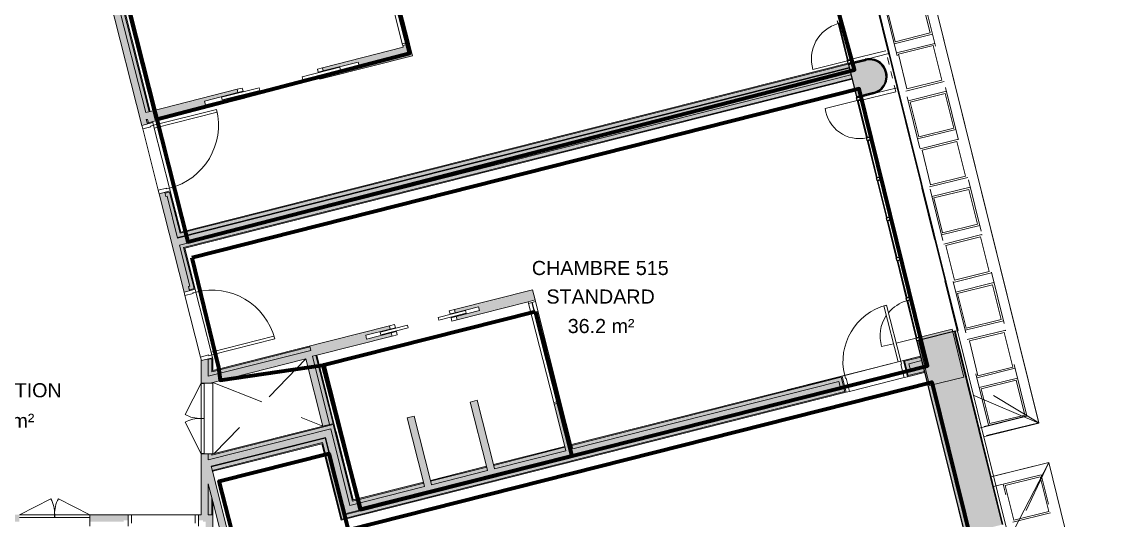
# Model space of a CAD drawing. Header units: metres. Extents: x -227.9 to -141.2, y 39.1 to 90.3.
# Drawn here: x -156.52 to -141.15, y 50.03 to 57.11 of the extents above; entities that cross this region are included whole.
import ezdxf

# ---------------------------------------------------------------- set-up
doc = ezdxf.new("R2010")
doc.units = ezdxf.units.M
doc.linetypes.add('JIS_02_0.7', pattern=[1.35, 0.75, -0.6])
doc.linetypes.add('Projeté', pattern=[0.003969, 0.002381, -0.001587])
for name, color, linetype, lineweight in [('A-AREA-IDEN', 7, 'Continuous', 9), ('A-DOOR', 7, 'Continuous', 5), ('A-FLOR', 7, 'Continuous', 5), ('A-GLAZ', 7, 'Continuous', 5), ('A-WALL', 7, 'Continuous', 5), ('A-WALL-PATT', 7, 'Continuous', 13), ('I-WALL', 7, 'Continuous', 5), ('Q-SPCQ', 7, 'Continuous', 5)]:
    doc.layers.add(name, color=color, linetype=linetype, lineweight=lineweight)
for name, color, linetype, lineweight, true_color in [('A-DETL', 94, 'Continuous', 5, 0x00a600), ('A-DETL-MBND', 9, 'Continuous', 5, 0xc0c0c0), ('S-COLS', 8, 'Continuous', 9, 0x7f7f7f)]:
    doc.layers.add(name, color=color, linetype=linetype, lineweight=lineweight, true_color=true_color)
doc.layers.add('Chambre', color=40, linetype='Continuous')
doc.layers.add('SDB', color=230, linetype='Continuous')
doc.styles.add('Arial_1', font='arial.ttf', dxfattribs={"height": 0.2})

msp = doc.modelspace()

# ---------------------------------------------------------------- hatches: boundary and pattern name
at = {"layer": 'A-WALL', "true_color": 0x808080}
h = msp.add_hatch(color=8, dxfattribs=at)
h.paths.add_polyline_path([(-142.674, 47.929), (-142.505, 48.148), (-142.715, 48.096)])
h.paths.add_polyline_path([(-143.101, 49.863), (-143.053, 49.875), (-143.051, 49.865), (-142.614, 49.973), (-143.28, 52.662), (-143.717, 52.554), (-143.714, 52.545), (-143.763, 52.533), (-143.753, 52.494), (-143.802, 52.482), (-143.16, 49.89), (-143.111, 49.902)])
h.paths.add_polyline_path([(-146.597, 63.976), (-146.549, 63.988), (-146.546, 63.978), (-146.109, 64.087), (-146.372, 65.148), (-146.809, 65.04), (-146.807, 65.03), (-146.855, 65.018), (-146.846, 64.979), (-146.894, 64.967), (-146.655, 64.003), (-146.607, 64.015)])
h.paths.add_polyline_path([(-147.615, 68.086), (-147.566, 68.098), (-147.564, 68.088), (-147.127, 68.196), (-147.257, 68.72), (-147.791, 68.588), (-147.673, 68.112), (-147.625, 68.124)])
h = msp.add_hatch(color=8, dxfattribs=at)
h.paths.add_polyline_path([(-142.614, 49.973), (-142.604, 49.976), (-143.27, 52.665), (-143.28, 52.662), (-142.959, 51.367)])
h.paths.add_polyline_path([(-146.109, 64.087), (-146.1, 64.089), (-146.363, 65.151), (-146.372, 65.148), (-146.248, 64.646)])
h.paths.add_polyline_path([(-147.127, 68.196), (-147.118, 68.198), (-147.247, 68.723), (-147.257, 68.72)])
for points in [[(-144.68, 56.027), (-144.437, 56.087), (-144.385, 56.106), (-144.338, 56.137), (-144.299, 56.177), (-144.27, 56.225), (-144.252, 56.278), (-144.247, 56.334), (-144.254, 56.39), (-144.274, 56.442), (-144.305, 56.489), (-144.345, 56.528), (-144.393, 56.557), (-144.446, 56.574), (-144.502, 56.579), (-144.557, 56.572), (-144.8, 56.512), (-144.796, 56.498), (-144.554, 56.558), (-144.501, 56.564), (-144.449, 56.56), (-144.399, 56.543), (-144.354, 56.516), (-144.316, 56.479), (-144.287, 56.435), (-144.269, 56.386), (-144.262, 56.334), (-144.267, 56.281), (-144.284, 56.231), (-144.311, 56.186), (-144.347, 56.149), (-144.391, 56.12), (-144.441, 56.101), (-144.683, 56.041)], [(-144.683, 56.041), (-144.441, 56.101), (-144.391, 56.12), (-144.347, 56.149), (-144.311, 56.186), (-144.284, 56.231), (-144.267, 56.281), (-144.262, 56.334), (-144.269, 56.386), (-144.287, 56.435), (-144.316, 56.479), (-144.354, 56.516), (-144.399, 56.543), (-144.449, 56.56), (-144.501, 56.564), (-144.554, 56.558), (-144.796, 56.498), (-144.761, 56.355)], [(-143.28, 52.662), (-143.27, 52.665), (-143.282, 52.715), (-143.292, 52.713)], [(-143.802, 52.482), (-143.753, 52.494), (-143.763, 52.533), (-143.714, 52.545), (-143.717, 52.554), (-143.28, 52.662), (-143.292, 52.713), (-143.826, 52.58)]]:
    msp.add_hatch(color=8, dxfattribs=at).paths.add_polyline_path(points)
at = {"layer": 'A-WALL-PATT', "lineweight": 5, "true_color": 0xaaaaaa}
for points in [[(-154.309, 54.035), (-144.784, 56.448), (-144.787, 56.457), (-154.312, 54.044)], [(-153.832, 50.792), (-152.218, 51.197), (-152.22, 51.207), (-153.834, 50.802)], [(-151.945, 50.113), (-151.935, 50.115), (-152.21, 51.21), (-152.22, 51.207), (-151.965, 50.193)]]:
    msp.add_hatch(color=253, dxfattribs=at).paths.add_polyline_path(points)
h = msp.add_hatch(color=253, dxfattribs=at)
h.paths.add_polyline_path([(-151.935, 50.115), (-144.906, 51.896), (-144.908, 51.905), (-151.938, 50.125)])
h.paths.add_polyline_path([(-143.911, 52.148), (-143.73, 52.194), (-143.732, 52.203), (-143.914, 52.157)])
at = {"layer": 'I-WALL', "true_color": 0xaaaaaa}
h = msp.add_hatch(color=253, dxfattribs=at)
h.paths.add_polyline_path([(-153.924, 52.314), (-153.893, 52.317), (-153.894, 52.321)])
h.paths.add_polyline_path([(-154.219, 53.271), (-154.14, 53.291), (-154.155, 53.352), (-154.137, 53.356), (-154.46, 54.63), (-154.478, 54.625), (-154.493, 54.686), (-154.572, 54.666), (-154.229, 53.311)])
h.paths.add_polyline_path([(-154.818, 55.636), (-154.739, 55.656), (-154.754, 55.717), (-154.736, 55.721), (-155.206, 57.575), (-155.303, 57.551), (-155, 56.355)])
h.paths.add_polyline_path([(-155.548, 58.52), (-155.452, 58.544), (-156.029, 60.823), (-156.047, 60.819), (-156.062, 60.88), (-156.141, 60.86), (-155.815, 59.57)])
h.paths.add_polyline_path([(-156.387, 61.829), (-156.308, 61.849), (-156.323, 61.91), (-156.305, 61.915), (-156.511, 62.728), (-156.608, 62.703), (-156.468, 62.15)])
h = msp.add_hatch(color=253, dxfattribs=at)
h.paths.add_polyline_path([(-154.143, 53.303), (-154.076, 53.32), (-154.236, 53.95), (-154.285, 53.938), (-154.137, 53.356), (-154.155, 53.352), (-154.145, 53.311)])
h.paths.add_polyline_path([(-154.312, 54.044), (-154.263, 54.057), (-154.424, 54.69), (-154.49, 54.674), (-154.478, 54.625), (-154.46, 54.63), (-154.354, 54.212)])
h.paths.add_polyline_path([(-154.761, 55.819), (-154.713, 55.831), (-155.121, 57.445), (-155.17, 57.432), (-154.897, 56.355)])
h.paths.add_polyline_path([(-155.194, 57.529), (-155.146, 57.541), (-155.157, 57.587), (-155.206, 57.575)])
h.paths.add_polyline_path([(-155.452, 58.544), (-155.403, 58.557), (-155.416, 58.608), (-155.464, 58.596)])
h.paths.add_polyline_path([(-155.489, 58.692), (-155.441, 58.705), (-155.887, 60.467), (-155.935, 60.455), (-155.711, 59.57)])
h.paths.add_polyline_path([(-155.972, 60.6), (-155.924, 60.612), (-155.993, 60.884), (-156.059, 60.867), (-156.047, 60.819), (-156.029, 60.823), (-155.983, 60.642)])
h.paths.add_polyline_path([(-156.311, 61.862), (-156.245, 61.878), (-156.451, 62.692), (-156.499, 62.679), (-156.305, 61.915), (-156.323, 61.91), (-156.313, 61.869)])
h = msp.add_hatch(color=253, dxfattribs=at)
h.paths.add_polyline_path([(-153.893, 52.317), (-153.812, 52.328), (-153.815, 52.341), (-153.894, 52.321)])
h.paths.add_polyline_path([(-154.14, 53.291), (-154.061, 53.311), (-154.211, 53.905), (-154.224, 53.902), (-154.076, 53.32), (-154.143, 53.303)])
h.paths.add_polyline_path([(-154.275, 54.105), (-154.263, 54.108), (-154.414, 54.706), (-154.493, 54.686), (-154.49, 54.674), (-154.424, 54.69), (-154.302, 54.212)])
h.paths.add_polyline_path([(-154.739, 55.656), (-154.66, 55.676), (-154.663, 55.689), (-154.742, 55.668)])
h.paths.add_polyline_path([(-154.713, 55.831), (-154.7, 55.834), (-155.096, 57.399), (-155.109, 57.396), (-154.845, 56.355)])
h.paths.add_polyline_path([(-155.146, 57.541), (-155.133, 57.545), (-155.145, 57.591), (-155.157, 57.587)])
h.paths.add_polyline_path([(-155.403, 58.557), (-155.39, 58.56), (-155.403, 58.611), (-155.416, 58.608)])
h.paths.add_polyline_path([(-155.453, 58.753), (-155.44, 58.756), (-155.874, 60.47), (-155.887, 60.467), (-155.66, 59.57)])
h.paths.add_polyline_path([(-155.924, 60.612), (-155.911, 60.616), (-155.983, 60.9), (-156.062, 60.88), (-156.059, 60.867), (-155.993, 60.884), (-155.931, 60.642)])
h.paths.add_polyline_path([(-156.308, 61.849), (-156.229, 61.869), (-156.435, 62.682), (-156.447, 62.679), (-156.245, 61.878), (-156.311, 61.862)])
h = msp.add_hatch(color=253, dxfattribs=at)
h.paths.add_polyline_path([(-151.111, 56.744), (-151.014, 56.768), (-151.02, 56.791), (-151.117, 56.767)])
h.paths.add_polyline_path([(-151.485, 58.221), (-151.388, 58.245), (-151.568, 58.959), (-151.665, 58.934), (-151.555, 58.498)])
h = msp.add_hatch(color=253, dxfattribs=at)
h.paths.add_polyline_path([(-154.724, 55.673), (-153.43, 56.001), (-153.441, 56.047), (-153.916, 55.927), (-153.93, 55.98), (-153.455, 56.101), (-153.467, 56.147), (-154.761, 55.819), (-154.725, 55.676)])
h.paths.add_polyline_path([(-152.218, 56.308), (-150.977, 56.623), (-151.014, 56.768), (-152.255, 56.454), (-152.243, 56.408), (-151.749, 56.533), (-151.735, 56.48), (-152.23, 56.354), (-152.225, 56.336)])
for points in [[(-154.285, 53.938), (-144.76, 56.351), (-144.784, 56.448), (-154.309, 54.035)], [(-154.263, 54.057), (-144.787, 56.457), (-144.799, 56.506), (-154.275, 54.105)], [(-154.263, 54.108), (-144.799, 56.506), (-144.802, 56.518), (-154.266, 54.121)], [(-154.224, 53.902), (-144.747, 56.302), (-144.76, 56.351), (-154.236, 53.95)], [(-154.208, 53.892), (-144.744, 56.29), (-144.747, 56.302), (-154.211, 53.905)], [(-153.855, 51.979), (-152.395, 52.348), (-152.419, 52.445), (-153.875, 52.077), (-153.875, 51.979)], [(-153.825, 52.09), (-152.419, 52.445), (-152.432, 52.494), (-153.825, 52.141)], [(-153.812, 52.145), (-152.432, 52.494), (-152.435, 52.506), (-153.812, 52.158)], [(-152.251, 51.37), (-152.154, 51.394), (-152.395, 52.348), (-152.492, 52.324), (-152.292, 51.533)], [(-152.154, 51.394), (-152.105, 51.406), (-152.35, 52.373), (-152.398, 52.361), (-152.189, 51.533)], [(-152.105, 51.406), (-152.093, 51.409), (-152.337, 52.377), (-152.35, 52.373), (-152.137, 51.533)], [(-149.913, 50.741), (-149.816, 50.765), (-150.062, 51.736), (-150.159, 51.712), (-149.925, 50.789)], [(-150.806, 50.515), (-150.709, 50.539), (-150.955, 51.51), (-151.052, 51.486), (-150.818, 50.563)], [(-153.825, 50.907), (-152.138, 51.331), (-152.15, 51.379), (-153.825, 50.959)], [(-153.812, 50.962), (-152.102, 51.392), (-152.105, 51.404), (-153.812, 50.975)], [(-151.938, 50.125), (-151.841, 50.149), (-152.138, 51.331), (-152.235, 51.307), (-151.955, 50.193)], [(-151.865, 50.246), (-151.817, 50.259), (-152.102, 51.392), (-152.15, 51.379), (-151.919, 50.461)], [(-151.829, 50.307), (-151.816, 50.31), (-152.092, 51.407), (-152.105, 51.404), (-151.868, 50.461)], [(-153.875, 50.791), (-152.21, 51.21), (-152.235, 51.307), (-153.875, 50.894)], [(-153.819, 50.743), (-152.254, 51.137), (-152.266, 51.185), (-153.825, 50.794), (-153.825, 50.764)], [(-151.981, 50.052), (-151.933, 50.064), (-152.218, 51.197), (-152.266, 51.185), (-152.004, 50.142)], [(-153.812, 50.732), (-152.263, 51.121), (-152.267, 51.134), (-153.812, 50.745)], [(-151.991, 50.036), (-151.978, 50.039), (-152.254, 51.137), (-152.267, 51.134), (-152.004, 50.089)], [(-153.551, 49.676), (-153.834, 50.802), (-153.931, 50.777), (-153.654, 49.676)], [(-153.912, 49.776), (-153.812, 49.776), (-153.812, 50.114), (-153.912, 50.114), (-153.912, 49.925)]]:
    msp.add_hatch(color=253, dxfattribs=at).paths.add_polyline_path(points)
h = msp.add_hatch(color=253, dxfattribs=at)
h.paths.add_polyline_path([(-152.398, 52.361), (-151.268, 52.647), (-151.28, 52.693), (-151.629, 52.605), (-151.642, 52.658), (-151.293, 52.746), (-151.305, 52.792), (-152.435, 52.506), (-152.419, 52.445)])
h.paths.add_polyline_path([(-150.347, 52.88), (-149.338, 53.135), (-149.375, 53.281), (-150.384, 53.025), (-150.372, 52.979), (-150.043, 53.063), (-150.029, 53.009), (-150.359, 52.926), (-150.354, 52.908)])
h = msp.add_hatch(color=253, dxfattribs=at)
h.paths.add_polyline_path([(-148.803, 51.022), (-148.706, 51.046), (-148.873, 51.706), (-148.97, 51.681), (-148.816, 51.07)])
h.paths.add_polyline_path([(-149.338, 53.135), (-149.241, 53.16), (-149.278, 53.305), (-149.375, 53.281)])
h = msp.add_hatch(color=253, dxfattribs=at)
h.paths.add_polyline_path([(-153.912, 50.114), (-153.875, 50.114), (-153.875, 50.553), (-153.931, 50.777), (-153.875, 50.791), (-153.875, 50.979), (-153.975, 50.979), (-153.975, 50.114)])
h.paths.add_polyline_path([(-153.875, 51.979), (-153.875, 52.32), (-153.924, 52.314), (-153.973, 52.301), (-153.975, 52.307), (-153.975, 51.979), (-153.893, 51.979)])
h = msp.add_hatch(color=253, dxfattribs=at)
h.paths.add_polyline_path([(-153.825, 50.114), (-153.825, 50.354), (-153.875, 50.553), (-153.875, 50.114)])
h.paths.add_polyline_path([(-153.825, 50.764), (-153.825, 50.794), (-153.832, 50.792)])
h.paths.add_polyline_path([(-153.875, 50.894), (-153.825, 50.907), (-153.825, 50.979), (-153.875, 50.979)])
h.paths.add_polyline_path([(-153.825, 51.979), (-153.825, 51.987), (-153.855, 51.979)])
h.paths.add_polyline_path([(-153.875, 52.077), (-153.825, 52.09), (-153.825, 52.326), (-153.875, 52.32), (-153.875, 52.301)])
h = msp.add_hatch(color=253, dxfattribs=at)
h.paths.add_polyline_path([(-153.825, 50.114), (-153.812, 50.114), (-153.812, 50.302), (-153.825, 50.354), (-153.825, 50.193)])
h.paths.add_polyline_path([(-153.812, 50.713), (-153.812, 50.745), (-153.819, 50.743), (-153.816, 50.729)])
h.paths.add_polyline_path([(-153.825, 50.959), (-153.812, 50.962), (-153.812, 50.979), (-153.825, 50.979)])
h.paths.add_polyline_path([(-153.812, 51.979), (-153.812, 51.99), (-153.825, 51.987), (-153.825, 51.979)])
h.paths.add_polyline_path([(-153.825, 52.141), (-153.812, 52.145), (-153.812, 52.328), (-153.825, 52.326), (-153.825, 52.301)])
h = msp.add_hatch(color=253, dxfattribs=at)
h.paths.add_polyline_path([(-151.841, 50.149), (-144.908, 51.905), (-144.933, 52.002), (-151.865, 50.246), (-151.852, 50.193)])
h.paths.add_polyline_path([(-143.914, 52.157), (-143.732, 52.203), (-143.757, 52.3), (-143.938, 52.254), (-143.925, 52.201)])
h = msp.add_hatch(color=253, dxfattribs=at)
h.paths.add_polyline_path([(-151.817, 50.259), (-150.806, 50.515), (-150.818, 50.563), (-151.829, 50.307)])
h.paths.add_polyline_path([(-150.709, 50.539), (-149.913, 50.741), (-149.925, 50.789), (-150.721, 50.588)])
h.paths.add_polyline_path([(-149.816, 50.765), (-148.803, 51.022), (-148.816, 51.07), (-149.829, 50.814)])
h.paths.add_polyline_path([(-148.706, 51.046), (-144.933, 52.002), (-144.919, 51.949), (-144.871, 51.961), (-144.897, 52.063), (-148.719, 51.095)])
h.paths.add_polyline_path([(-143.973, 52.189), (-143.925, 52.201), (-143.938, 52.254), (-143.757, 52.3), (-143.769, 52.349), (-143.999, 52.291), (-143.988, 52.248)])
h = msp.add_hatch(color=253, dxfattribs=at)
h.paths.add_polyline_path([(-151.816, 50.31), (-150.818, 50.563), (-150.821, 50.576), (-151.82, 50.323)])
h.paths.add_polyline_path([(-150.721, 50.588), (-149.925, 50.789), (-149.929, 50.802), (-150.724, 50.6)])
h.paths.add_polyline_path([(-149.829, 50.814), (-148.816, 51.07), (-148.819, 51.083), (-149.832, 50.826)])
h.paths.add_polyline_path([(-148.719, 51.095), (-144.897, 52.063), (-144.871, 51.961), (-144.858, 51.965), (-144.887, 52.079), (-148.722, 51.108)])
h.paths.add_polyline_path([(-143.986, 52.186), (-143.973, 52.189), (-143.999, 52.291), (-143.769, 52.349), (-143.772, 52.361), (-144.015, 52.3), (-144.002, 52.248)])
h = msp.add_hatch(color=253, dxfattribs=at)
h.paths.add_polyline_path([(-151.978, 50.039), (-144.829, 51.85), (-144.858, 51.965), (-144.871, 51.961), (-144.845, 51.86), (-151.981, 50.052)])
h.paths.add_polyline_path([(-143.957, 52.071), (-143.715, 52.133), (-143.718, 52.145), (-143.947, 52.087), (-143.973, 52.189), (-143.986, 52.186)])
h = msp.add_hatch(color=253, dxfattribs=at)
h.paths.add_polyline_path([(-151.933, 50.064), (-144.845, 51.86), (-144.871, 51.961), (-144.919, 51.949), (-144.906, 51.896), (-151.945, 50.113)])
h.paths.add_polyline_path([(-143.947, 52.087), (-143.718, 52.145), (-143.73, 52.194), (-143.911, 52.148), (-143.925, 52.201), (-143.973, 52.189), (-143.957, 52.124)])
h = msp.add_hatch(color=253, dxfattribs=at)
h.paths.add_polyline_path([(-153.912, 50.014), (-153.912, 50.114), (-154.013, 50.114), (-154.013, 50.032), (-153.95, 50.032), (-153.95, 50.014)])
h.paths.add_polyline_path([(-155.554, 50.014), (-155.076, 50.014), (-155.076, 50.032), (-155.013, 50.032), (-155.013, 50.114), (-155.554, 50.114), (-155.554, 50.032)])
h.paths.add_polyline_path([(-158.733, 50.014), (-158.733, 50.032), (-158.67, 50.032), (-158.67, 50.114), (-160.57, 50.114), (-160.57, 50.014), (-158.833, 50.014)])
h.paths.add_polyline_path([(-157.607, 50.014), (-156.554, 50.014), (-156.554, 50.114), (-157.67, 50.114), (-157.67, 50.032), (-157.607, 50.032)])
h.paths.add_polyline_path([(-162.694, 50.014), (-161.57, 50.014), (-161.57, 50.114), (-167.299, 50.114), (-167.299, 50.032), (-167.236, 50.032), (-167.236, 50.014), (-162.97, 50.014)])
h.paths.add_polyline_path([(-168.362, 50.014), (-168.362, 50.032), (-168.299, 50.032), (-168.299, 50.114), (-169.889, 50.114), (-169.889, 50.014), (-168.412, 50.014)])
at = {"layer": 'S-COLS', "lineweight": 5, "true_color": 0x808080}
msp.add_hatch(color=8, dxfattribs=at).paths.add_polyline_path([(-143.646, 51.945), (-143.16, 52.064), (-143.327, 52.744), (-143.777, 52.633), (-143.768, 52.595), (-143.803, 52.586), (-143.676, 52.069)])

# ---------------------------------------------------------------- linework, layer by layer
at = {"layer": 'A-DETL', "color": 7}
for p, q in [((-142.097, 51.419), (-145.65, 65.765)), ((-142.097, 51.419), (-142.839, 51.235)), ((-141.956, 50.853), (-142.771, 50.651)), ((-141.153, 47.61), (-141.956, 50.853))]:
    msp.add_line(p, q, dxfattribs=at)
at = {"layer": 'A-DETL', "color": 9, "linetype": 'JIS_02_0.7', "lineweight": 9, "true_color": 0xc0c0c0}
for p, q in [((-142.264, 51.516), (-145.752, 65.596)), ((-142.808, 51.382), (-146.295, 65.462)), ((-143.759, 57.439), (-143.637, 56.946)), ((-144.132, 56.823), (-144.254, 57.316)), ((-144.148, 56.794), (-143.605, 56.928)), ((-143.637, 56.946), (-144.132, 56.823)), ((-144.116, 56.665), (-143.573, 56.799)), ((-144.088, 56.646), (-143.593, 56.768)), ((-143.593, 56.768), (-143.471, 56.276)), ((-143.579, 56.795), (-143.572, 56.796)), ((-143.966, 56.153), (-144.088, 56.646)), ((-143.982, 56.123), (-143.439, 56.258)), ((-143.471, 56.276), (-143.966, 56.153)), ((-143.949, 55.985), (-143.406, 56.12)), ((-143.411, 56.115), (-143.405, 56.116)), ((-143.92, 55.966), (-143.425, 56.089)), ((-143.798, 55.473), (-143.92, 55.966)), ((-143.425, 56.089), (-143.303, 55.596)), ((-143.815, 55.443), (-143.271, 55.578)), ((-143.303, 55.596), (-143.798, 55.473)), ((-143.781, 55.305), (-143.237, 55.44)), ((-143.752, 55.286), (-143.257, 55.409)), ((-143.257, 55.409), (-143.135, 54.916)), ((-143.243, 55.435), (-143.236, 55.436)), ((-143.63, 54.793), (-143.752, 55.286)), ((-143.646, 54.763), (-143.103, 54.898)), ((-143.135, 54.916), (-143.63, 54.793)), ((-143.612, 54.625), (-143.069, 54.759)), ((-143.583, 54.606), (-143.088, 54.728)), ((-143.088, 54.728), (-142.966, 54.236)), ((-143.074, 54.755), (-143.068, 54.756)), ((-143.461, 54.113), (-143.583, 54.606)), ((-143.478, 54.083), (-142.934, 54.218)), ((-142.966, 54.236), (-143.461, 54.113)), ((-143.445, 53.951), (-142.902, 54.086)), ((-143.416, 53.932), (-142.921, 54.055)), ((-142.921, 54.055), (-142.799, 53.562)), ((-142.907, 54.081), (-142.901, 54.082)), ((-143.294, 53.439), (-143.416, 53.932)), ((-143.311, 53.409), (-142.768, 53.544)), ((-142.799, 53.562), (-143.294, 53.439)), ((-143.277, 53.271), (-142.733, 53.405)), ((-143.248, 53.252), (-142.753, 53.374)), ((-142.753, 53.374), (-142.631, 52.881)), ((-142.739, 53.4), (-142.732, 53.402)), ((-143.126, 52.759), (-143.248, 53.252)), ((-142.631, 52.881), (-143.126, 52.759)), ((-143.142, 52.729), (-142.599, 52.864)), ((-143.11, 52.597), (-142.566, 52.731)), ((-142.572, 52.727), (-142.565, 52.728)), ((-143.081, 52.578), (-142.586, 52.7)), ((-142.959, 52.085), (-143.081, 52.578)), ((-142.586, 52.7), (-142.464, 52.208)), ((-142.976, 52.055), (-142.432, 52.19)), ((-142.464, 52.208), (-142.959, 52.085)), ((-142.097, 51.419), (-143.113, 52.031)), ((-142.941, 51.917), (-142.398, 52.051)), ((-142.913, 51.898), (-142.417, 52.02)), ((-142.417, 52.02), (-142.295, 51.527)), ((-142.403, 52.046), (-142.397, 52.048)), ((-142.79, 51.405), (-142.913, 51.898)), ((-142.943, 51.341), (-142.264, 51.51)), ((-142.871, 51.366), (-142.264, 51.516)), ((-142.295, 51.527), (-142.79, 51.405)), ((-141.956, 50.853), (-142.514, 49.657)), ((-142.061, 50.68), (-142.737, 50.512)), ((-142.077, 50.651), (-142.572, 50.529)), ((-141.955, 50.159), (-142.077, 50.651)), ((-141.309, 47.643), (-142.061, 50.68)), ((-141.921, 47.772), (-142.601, 50.546)), ((-142.572, 50.529), (-142.45, 50.036)), ((-142.464, 50.006), (-141.928, 50.138)), ((-142.45, 50.036), (-141.955, 50.159))]:
    msp.add_line(p, q, dxfattribs=at)
at = {"layer": 'A-DETL', "color": 7, "linetype": 'JIS_02_0.7'}
for p, q in [((-143.249, 52.705), (-146.03, 63.931)), ((-152.492, 52.324), (-153.789, 50.981)), ((-153.812, 51.99), (-152.251, 51.37)), ((-143.071, 49.531), (-143.234, 50.191))]:
    msp.add_line(p, q, dxfattribs=at)
at = {"layer": 'A-DETL-MBND', "lineweight": 9}
for p, q in [((-145.65, 65.768), (-142.095, 51.413)), ((-142.095, 51.413), (-143.025, 51.81)), ((-142.095, 51.413), (-142.879, 51.219)), ((-142.74, 50.659), (-141.956, 50.853)), ((-142.51, 49.775), (-141.956, 50.853)), ((-141.956, 50.853), (-141.153, 47.61))]:
    msp.add_line(p, q, dxfattribs=at)
at = {"layer": 'A-DOOR'}
for p, q in [((-152.009, 56.459), (-152.542, 56.324)), ((-152.532, 56.286), (-151.999, 56.421)), ((-151.999, 56.421), (-152.009, 56.459)), ((-152.542, 56.324), (-152.532, 56.286)), ((-153.153, 56.17), (-153.686, 56.035)), ((-153.676, 55.996), (-153.143, 56.131)), ((-153.143, 56.131), (-153.153, 56.17)), ((-153.686, 56.035), (-153.676, 55.996)), ((-154.65, 55.637), (-153.758, 55.863)), ((-153.748, 55.824), (-154.64, 55.598)), ((-153.758, 55.863), (-153.748, 55.824)), ((-154.64, 55.598), (-154.65, 55.637)), ((-144.255, 53.085), (-144.294, 53.075)), ((-144.294, 53.075), (-144.092, 52.28)), ((-144.054, 52.29), (-144.255, 53.085)), ((-150.225, 53.009), (-150.613, 52.911)), ((-150.613, 52.911), (-150.603, 52.872)), ((-150.603, 52.872), (-150.215, 52.97)), ((-150.215, 52.97), (-150.225, 53.009)), ((-151.049, 52.8), (-151.437, 52.702)), ((-151.427, 52.663), (-151.039, 52.762)), ((-151.039, 52.762), (-151.049, 52.8)), ((-152.943, 52.645), (-153.835, 52.419)), ((-153.825, 52.38), (-152.933, 52.606)), ((-152.933, 52.606), (-152.943, 52.645)), ((-151.437, 52.702), (-151.427, 52.663)), ((-153.835, 52.419), (-153.825, 52.38)), ((-144.092, 52.28), (-144.054, 52.29))]:
    msp.add_line(p, q, dxfattribs=at)
at = {"layer": 'A-DOOR', "color": 9, "true_color": 0xc0c0c0}
for p, q in [((-152.255, 56.454), (-152.328, 56.435)), ((-152.328, 56.435), (-152.316, 56.389)), ((-152.316, 56.389), (-152.243, 56.408)), ((-152.243, 56.408), (-152.255, 56.454)), ((-152.23, 56.354), (-152.302, 56.336)), ((-152.302, 56.336), (-152.291, 56.29)), ((-152.291, 56.29), (-152.218, 56.308)), ((-152.218, 56.308), (-152.23, 56.354)), ((-153.394, 56.165), (-153.467, 56.147)), ((-153.467, 56.147), (-153.455, 56.101)), ((-153.455, 56.101), (-153.382, 56.119)), ((-153.382, 56.119), (-153.394, 56.165)), ((-153.369, 56.066), (-153.441, 56.047)), ((-153.441, 56.047), (-153.43, 56.001)), ((-153.43, 56.001), (-153.357, 56.02)), ((-153.357, 56.02), (-153.369, 56.066)), ((-154.818, 55.636), (-154.66, 55.676)), ((-154.805, 55.587), (-154.818, 55.636)), ((-154.65, 55.637), (-154.692, 55.626)), ((-154.66, 55.676), (-154.65, 55.637)), ((-154.69, 55.616), (-154.805, 55.587)), ((-154.692, 55.626), (-154.69, 55.616)), ((-154.584, 54.715), (-154.469, 54.744)), ((-154.572, 54.666), (-154.584, 54.715)), ((-154.469, 54.744), (-154.467, 54.734)), ((-154.467, 54.734), (-154.424, 54.745)), ((-154.424, 54.745), (-154.414, 54.706)), ((-154.414, 54.706), (-154.572, 54.666)), ((-154.061, 53.311), (-154.219, 53.271)), ((-154.219, 53.271), (-154.206, 53.222)), ((-154.206, 53.222), (-154.091, 53.251)), ((-154.093, 53.261), (-154.051, 53.272)), ((-154.091, 53.251), (-154.093, 53.261)), ((-154.051, 53.272), (-154.061, 53.311)), ((-150.384, 53.025), (-150.457, 53.007)), ((-150.372, 52.979), (-150.384, 53.025)), ((-150.457, 53.007), (-150.445, 52.961)), ((-150.445, 52.961), (-150.372, 52.979)), ((-150.359, 52.926), (-150.432, 52.908)), ((-150.432, 52.908), (-150.42, 52.861)), ((-150.42, 52.861), (-150.347, 52.88)), ((-150.347, 52.88), (-150.359, 52.926)), ((-151.232, 52.811), (-151.305, 52.792)), ((-151.305, 52.792), (-151.293, 52.746)), ((-151.293, 52.746), (-151.221, 52.765)), ((-151.221, 52.765), (-151.232, 52.811)), ((-151.207, 52.711), (-151.28, 52.693)), ((-151.28, 52.693), (-151.268, 52.647)), ((-151.268, 52.647), (-151.196, 52.665)), ((-151.196, 52.665), (-151.207, 52.711)), ((-153.87, 52.379), (-153.985, 52.35)), ((-153.985, 52.35), (-153.973, 52.301)), ((-153.973, 52.301), (-153.815, 52.341)), ((-153.867, 52.369), (-153.87, 52.379)), ((-153.825, 52.38), (-153.867, 52.369)), ((-153.815, 52.341), (-153.825, 52.38)), ((-144.015, 52.3), (-144.054, 52.29)), ((-144.054, 52.29), (-144.043, 52.248)), ((-143.957, 52.071), (-144.015, 52.3)), ((-144.043, 52.248), (-144.053, 52.245)), ((-144.053, 52.245), (-144.005, 52.059)), ((-153.975, 51.979), (-154.202, 51.534)), ((-144.848, 52.089), (-144.887, 52.079)), ((-144.887, 52.079), (-144.829, 51.85)), ((-144.838, 52.046), (-144.848, 52.089)), ((-144.828, 52.049), (-144.838, 52.046)), ((-144.781, 51.862), (-144.828, 52.049)), ((-144.005, 52.059), (-143.957, 52.071)), ((-144.829, 51.85), (-144.781, 51.862)), ((-153.975, 50.979), (-154.202, 51.425)), ((-156.554, 50.114), (-156.109, 50.341)), ((-155.554, 50.114), (-156, 50.341)), ((-154.963, 50.114), (-155.013, 50.114)), ((-155.013, 50.114), (-155.013, 49.951)), ((-154.963, 49.994), (-154.963, 50.114)), ((-154.013, 50.114), (-154.063, 50.114)), ((-154.063, 50.114), (-154.063, 49.994)), ((-154.013, 49.951), (-154.013, 50.114))]:
    msp.add_line(p, q, dxfattribs=at)
at = {"layer": 'A-DOOR', "lineweight": 9}
for p, q in [((-154.64, 55.598), (-154.66, 55.676)), ((-153.835, 52.419), (-153.815, 52.341)), ((-144.092, 52.28), (-144.015, 52.3))]:
    msp.add_line(p, q, dxfattribs=at)
at = {"layer": 'A-DOOR', "color": 9, "lineweight": 9, "true_color": 0xc0c0c0}
for p, q in [((-153.935, 51.977), (-153.975, 51.977)), ((-153.975, 51.977), (-153.975, 51.48)), ((-153.935, 51.48), (-153.935, 51.977)), ((-153.975, 51.48), (-153.935, 51.48)), ((-153.935, 51.478), (-153.975, 51.478)), ((-153.975, 51.478), (-153.975, 50.981)), ((-153.935, 50.981), (-153.935, 51.478)), ((-153.975, 50.981), (-153.935, 50.981)), ((-156.552, 50.114), (-156.055, 50.114)), ((-156.055, 50.114), (-156.055, 50.074)), ((-156.053, 50.114), (-155.556, 50.114)), ((-156.053, 50.074), (-156.053, 50.114)), ((-155.556, 50.114), (-155.556, 50.074)), ((-156.055, 50.074), (-156.552, 50.074)), ((-155.556, 50.074), (-156.053, 50.074))]:
    msp.add_line(p, q, dxfattribs=at)
at = {"layer": 'A-DOOR'}
for centre, radius, start, end in [((-154.65, 55.637), 0.92, 284.2157, 14.2157), ((-153.825, 52.38), 0.92, 14.2157, 104.2157), ((-144.054, 52.29), 0.82, 104.2157, 194.2157)]:
    msp.add_arc(centre, radius, start, end, dxfattribs=at)
at = {"layer": 'A-DOOR', "color": 9, "true_color": 0xc0c0c0}
for centre, start, end in [((-153.986, 51.934), 241.6205, 271.3795), ((-153.986, 51.025), 88.6205, 118.3795), ((-156.508, 50.124), 358.6205, 28.3795), ((-155.6, 50.124), 151.6205, 181.3795)]:
    msp.add_arc(centre, 0.455, start, end, dxfattribs=at)
at = {"layer": 'A-FLOR'}
for p, q in [((-143.772, 52.361), (-144.107, 53.716)), ((-145.665, 51.884), (-144.092, 52.281)), ((-144.054, 52.29), (-143.772, 52.361)), ((-145.665, 51.882), (-145.665, 51.884)), ((-152.093, 51.409), (-152.092, 51.407)), ((-152.063, 51.293), (-151.818, 50.323))]:
    msp.add_line(p, q, dxfattribs=at)
at = {"layer": 'A-GLAZ', "lineweight": 9}
for p, q in [((-144.224, 56.655), (-145.078, 60.101)), ((-144.215, 56.657), (-145.068, 60.103)), ((-144.941, 57.08), (-144.81, 56.551)), ((-144.751, 56.565), (-144.882, 57.094)), ((-144.268, 56.694), (-144.812, 56.559)), ((-144.537, 56.577), (-144.557, 56.572)), ((-144.222, 56.655), (-144.224, 56.655)), ((-144.22, 56.656), (-144.222, 56.655)), ((-144.218, 56.656), (-144.22, 56.656)), ((-144.215, 56.657), (-144.218, 56.656)), ((-144.81, 56.551), (-145.299, 56.43)), ((-144.667, 55.977), (-144.124, 56.111)), ((-144.104, 56.169), (-144.094, 56.172)), ((-143.25, 52.723), (-144.104, 56.169)), ((-143.241, 52.725), (-144.094, 56.172)), ((-144.67, 55.988), (-145.126, 55.875)), ((-144.67, 55.988), (-144.539, 55.459)), ((-144.481, 55.473), (-144.612, 56.002)), ((-144.437, 56.087), (-144.417, 56.092)), ((-144.529, 55.42), (-144.398, 54.891)), ((-144.34, 54.905), (-144.471, 55.434)), ((-144.199, 54.337), (-144.33, 54.867)), ((-144.389, 54.852), (-144.258, 54.323)), ((-144.248, 54.284), (-144.117, 53.755)), ((-144.059, 53.769), (-144.19, 54.299)), ((-144.107, 53.716), (-143.976, 53.187)), ((-143.918, 53.202), (-144.049, 53.731)), ((-143.967, 53.148), (-143.836, 52.619)), ((-143.777, 52.634), (-143.908, 53.163)), ((-143.25, 52.723), (-143.282, 52.715)), ((-143.241, 52.725), (-143.25, 52.723)), ((-143.836, 52.619), (-144.119, 52.549)), ((-144.158, 52.539), (-144.326, 52.498))]:
    msp.add_line(p, q, dxfattribs=at)
at = {"layer": 'A-GLAZ'}
for p, q in [((-151.123, 56.791), (-151.479, 58.197)), ((-151.382, 58.221), (-151.026, 56.815)), ((-148.976, 51.705), (-149.332, 53.111)), ((-149.235, 53.136), (-148.879, 51.73))]:
    msp.add_line(p, q, dxfattribs=at)
at = {"layer": 'A-GLAZ', "lineweight": 13}
for p, q in [((-151.435, 58.208), (-151.079, 56.802)), ((-151.07, 56.804), (-151.425, 58.21)), ((-151.026, 56.815), (-151.123, 56.791)), ((-151.123, 56.791), (-151.117, 56.767)), ((-151.117, 56.767), (-151.02, 56.791)), ((-151.079, 56.802), (-151.07, 56.804)), ((-151.02, 56.791), (-151.026, 56.815)), ((-149.241, 53.16), (-149.338, 53.135)), ((-149.338, 53.135), (-149.332, 53.111)), ((-149.332, 53.111), (-149.235, 53.136)), ((-149.279, 53.125), (-149.288, 53.122)), ((-149.288, 53.122), (-148.933, 51.716)), ((-148.923, 51.719), (-149.279, 53.125)), ((-149.235, 53.136), (-149.241, 53.16)), ((-148.879, 51.73), (-148.976, 51.705)), ((-148.976, 51.705), (-148.97, 51.681)), ((-148.97, 51.681), (-148.873, 51.706)), ((-148.933, 51.716), (-148.923, 51.719)), ((-148.873, 51.706), (-148.879, 51.73))]:
    msp.add_line(p, q, dxfattribs=at)
at = {"layer": 'A-GLAZ', "lineweight": 25}
for p, q in [((-144.941, 57.08), (-144.95, 57.119)), ((-144.882, 57.094), (-144.941, 57.08)), ((-144.929, 57.083), (-144.894, 57.092)), ((-144.798, 56.554), (-144.929, 57.083)), ((-144.894, 57.092), (-144.763, 56.562)), ((-144.892, 57.133), (-144.882, 57.094)), ((-144.81, 56.551), (-144.751, 56.565)), ((-144.763, 56.562), (-144.798, 56.554)), ((-144.751, 56.565), (-144.742, 56.527)), ((-144.8, 56.512), (-144.81, 56.551)), ((-144.742, 56.527), (-144.8, 56.512)), ((-144.68, 56.027), (-144.621, 56.041)), ((-144.67, 55.988), (-144.68, 56.027)), ((-144.612, 56.002), (-144.67, 55.988)), ((-144.658, 55.991), (-144.623, 55.999)), ((-144.527, 55.462), (-144.658, 55.991)), ((-144.623, 55.999), (-144.492, 55.47)), ((-144.621, 56.041), (-144.612, 56.002)), ((-144.539, 55.459), (-144.481, 55.473)), ((-144.529, 55.42), (-144.539, 55.459)), ((-144.471, 55.434), (-144.529, 55.42)), ((-144.492, 55.47), (-144.527, 55.462)), ((-144.518, 55.423), (-144.483, 55.432)), ((-144.387, 54.894), (-144.518, 55.423)), ((-144.483, 55.432), (-144.352, 54.902)), ((-144.481, 55.473), (-144.471, 55.434)), ((-144.398, 54.891), (-144.34, 54.905)), ((-144.389, 54.852), (-144.398, 54.891)), ((-144.33, 54.867), (-144.389, 54.852)), ((-144.352, 54.902), (-144.387, 54.894)), ((-144.34, 54.905), (-144.33, 54.867)), ((-144.377, 54.855), (-144.342, 54.864)), ((-144.246, 54.326), (-144.377, 54.855)), ((-144.342, 54.864), (-144.211, 54.335)), ((-144.258, 54.323), (-144.199, 54.337)), ((-144.248, 54.284), (-144.258, 54.323)), ((-144.19, 54.299), (-144.248, 54.284)), ((-144.211, 54.335), (-144.246, 54.326)), ((-144.236, 54.287), (-144.201, 54.296)), ((-144.105, 53.758), (-144.236, 54.287)), ((-144.201, 54.296), (-144.07, 53.767)), ((-144.199, 54.337), (-144.19, 54.299)), ((-144.117, 53.755), (-144.059, 53.769)), ((-144.107, 53.716), (-144.117, 53.755)), ((-144.049, 53.731), (-144.107, 53.716)), ((-144.07, 53.767), (-144.105, 53.758)), ((-144.096, 53.719), (-144.061, 53.728)), ((-143.965, 53.19), (-144.096, 53.719)), ((-144.061, 53.728), (-143.93, 53.199)), ((-144.059, 53.769), (-144.049, 53.731)), ((-143.976, 53.187), (-143.918, 53.202)), ((-143.967, 53.148), (-143.976, 53.187)), ((-143.93, 53.199), (-143.965, 53.19)), ((-143.918, 53.202), (-143.908, 53.163)), ((-143.908, 53.163), (-143.967, 53.148)), ((-143.955, 53.151), (-143.92, 53.16)), ((-143.824, 52.622), (-143.955, 53.151)), ((-143.92, 53.16), (-143.789, 52.631)), ((-143.836, 52.619), (-143.777, 52.634)), ((-143.826, 52.58), (-143.836, 52.619)), ((-143.768, 52.595), (-143.826, 52.58)), ((-143.789, 52.631), (-143.824, 52.622)), ((-143.777, 52.634), (-143.768, 52.595))]:
    msp.add_line(p, q, dxfattribs=at)
at = {"layer": 'A-GLAZ', "linetype": 'Projeté', "lineweight": 9}
for p, q in [((-144.812, 56.559), (-144.667, 55.977)), ((-144.124, 56.111), (-144.268, 56.694))]:
    msp.add_line(p, q, dxfattribs=at)
at = {"layer": 'A-GLAZ', "lineweight": 9}
for centre, radius, start, end in [((-144.8, 56.578), 0.521, 105.6539, 196.5771), ((-144.641, 55.937), 0.489, 187.2574, 282.0535), ((-143.826, 52.647), 0.521, 105.6539, 140.6168), ((-143.826, 52.647), 0.521, 146.1254, 196.5771)]:
    msp.add_arc(centre, radius, start, end, dxfattribs=at)
at = {"layer": 'A-WALL'}
for p, q in [((-154.761, 55.819), (-155.17, 57.432)), ((-154.713, 55.831), (-155.109, 57.396)), ((-144.787, 56.457), (-154.312, 54.044)), ((-144.784, 56.448), (-154.309, 54.035)), ((-144.799, 56.506), (-154.275, 54.105)), ((-144.76, 56.351), (-154.285, 53.938)), ((-144.747, 56.302), (-154.224, 53.902)), ((-154.761, 55.819), (-154.7, 55.834)), ((-154.754, 55.717), (-154.736, 55.721)), ((-154.754, 55.717), (-154.739, 55.656)), ((-154.742, 55.668), (-154.676, 55.685)), ((-154.724, 55.673), (-154.663, 55.689)), ((-154.676, 55.685), (-154.676, 55.686)), ((-154.493, 54.686), (-154.478, 54.625)), ((-154.424, 54.69), (-154.49, 54.674)), ((-154.46, 54.63), (-154.478, 54.625)), ((-154.309, 54.035), (-154.46, 54.63)), ((-154.275, 54.105), (-154.424, 54.69)), ((-154.137, 53.356), (-154.285, 53.938)), ((-154.076, 53.32), (-154.224, 53.902)), ((-154.155, 53.352), (-154.137, 53.356)), ((-154.155, 53.352), (-154.14, 53.291)), ((-154.143, 53.303), (-154.076, 53.32)), ((-152.419, 52.445), (-153.875, 52.077)), ((-152.432, 52.494), (-153.825, 52.141)), ((-152.419, 52.445), (-152.435, 52.506)), ((-153.894, 52.321), (-153.893, 52.317)), ((-153.893, 52.317), (-153.825, 52.326)), ((-153.875, 52.32), (-153.875, 52.077)), ((-153.825, 52.326), (-153.825, 52.141)), ((-152.337, 52.377), (-152.398, 52.361)), ((-152.154, 51.394), (-152.398, 52.361)), ((-152.105, 51.406), (-152.35, 52.373)), ((-143.769, 52.349), (-143.999, 52.291)), ((-143.999, 52.291), (-143.947, 52.087)), ((-143.757, 52.3), (-143.938, 52.254)), ((-143.938, 52.254), (-143.911, 52.148)), ((-143.947, 52.087), (-143.718, 52.145)), ((-143.914, 52.157), (-143.732, 52.203)), ((-143.911, 52.148), (-143.73, 52.194)), ((-153.812, 51.99), (-153.855, 51.979)), ((-153.825, 51.987), (-153.825, 51.979)), ((-144.897, 52.063), (-148.719, 51.095)), ((-144.933, 52.002), (-148.706, 51.046)), ((-144.906, 51.896), (-144.933, 52.002)), ((-144.845, 51.86), (-144.897, 52.063)), ((-151.981, 50.052), (-144.845, 51.86)), ((-151.945, 50.113), (-144.906, 51.896)), ((-151.938, 50.125), (-144.908, 51.905)), ((-153.875, 50.894), (-152.138, 51.331)), ((-153.825, 50.959), (-152.102, 51.392)), ((-152.138, 51.331), (-151.865, 50.246)), ((-152.102, 51.392), (-151.829, 50.307)), ((-153.834, 50.802), (-152.21, 51.21)), ((-153.832, 50.792), (-152.218, 51.197)), ((-152.218, 51.197), (-151.945, 50.113)), ((-152.21, 51.21), (-151.938, 50.125)), ((-153.819, 50.743), (-152.254, 51.137)), ((-152.254, 51.137), (-151.981, 50.052)), ((-148.816, 51.07), (-149.829, 50.814)), ((-148.803, 51.022), (-148.819, 51.083)), ((-148.706, 51.046), (-148.722, 51.108)), ((-153.875, 50.979), (-153.875, 50.894)), ((-153.825, 50.979), (-153.825, 50.959)), ((-148.803, 51.022), (-149.816, 50.765)), ((-153.812, 50.713), (-153.834, 50.802)), ((-149.925, 50.789), (-150.721, 50.588)), ((-149.913, 50.741), (-150.709, 50.539)), ((-149.913, 50.741), (-149.929, 50.802)), ((-149.816, 50.765), (-149.832, 50.826)), ((-151.829, 50.307), (-150.818, 50.563)), ((-150.806, 50.515), (-150.821, 50.576)), ((-150.709, 50.539), (-150.724, 50.6)), ((-153.875, 50.553), (-153.875, 50.114)), ((-153.812, 50.302), (-153.875, 50.553)), ((-150.806, 50.515), (-151.865, 50.246)), ((-153.825, 50.354), (-153.825, 50.114)), ((-153.875, 50.114), (-153.812, 50.114))]:
    msp.add_line(p, q, dxfattribs=at)
at = {"layer": 'A-WALL', "lineweight": 25}
for p, q in [((-144.554, 56.558), (-144.796, 56.498)), ((-144.796, 56.498), (-144.554, 56.558)), ((-144.557, 56.572), (-144.742, 56.527)), ((-144.8, 56.512), (-144.796, 56.498)), ((-144.796, 56.498), (-144.683, 56.041)), ((-144.683, 56.041), (-144.441, 56.101)), ((-144.441, 56.101), (-144.683, 56.041)), ((-144.683, 56.041), (-144.68, 56.027)), ((-144.621, 56.041), (-144.437, 56.087)), ((-143.282, 52.715), (-143.768, 52.595)), ((-143.27, 52.665), (-143.282, 52.715)), ((-143.826, 52.58), (-143.802, 52.482)), ((-142.604, 49.976), (-143.27, 52.665)), ((-143.802, 52.482), (-143.16, 49.89))]:
    msp.add_line(p, q, dxfattribs=at)
at = {"layer": 'A-WALL', "lineweight": 13}
msp.add_line((-142.542, 49.86), (-143.251, 52.723), dxfattribs=at)
at = {"layer": 'A-WALL', "lineweight": 9}
for p, q in [((-143.292, 52.713), (-143.28, 52.662)), ((-143.28, 52.662), (-142.614, 49.973))]:
    msp.add_line(p, q, dxfattribs=at)
at = {"layer": 'A-WALL', "lineweight": 25}
for radius in [0.25, 0.235, 0.235]:
    msp.add_arc((-144.497, 56.33), radius, 283.9115, 103.9115, dxfattribs=at)
at = {"layer": 'Chambre', "lineweight": 140}
for points in [[(-154.993, 57.25), (-154.166, 53.984), (-144.712, 56.422), (-145.728, 60.129), (-154.073, 58.177), (-153.929, 57.584), (-154.993, 57.25)], [(-154.108, 53.755), (-153.728, 52.201), (-153.705, 52.023), (-152.25, 52.236), (-151.718, 50.186), (-143.673, 52.224), (-144.644, 56.153), (-154.108, 53.755)], [(-153.452, 49.539), (-153.718, 50.588), (-152.163, 50.984), (-151.891, 49.899), (-143.615, 51.995), (-142.574, 47.792), (-148.312, 40.333), (-150.272, 40.333), (-156.666, 40.333), (-156.653, 49.814), (-153.805, 49.814), (-153.805, 49.539), (-153.452, 49.539)]]:
    msp.add_lwpolyline(points, dxfattribs=at)
at = {"layer": 'I-WALL', "lineweight": 13}
for p, q in [((-155.303, 57.551), (-154.818, 55.636)), ((-154.7, 55.834), (-155.093, 57.387)), ((-151.111, 56.744), (-152.255, 56.454)), ((-151.117, 56.767), (-151.111, 56.744)), ((-150.977, 56.623), (-151.02, 56.791)), ((-152.218, 56.308), (-150.977, 56.623)), ((-144.802, 56.518), (-154.266, 54.121)), ((-152.243, 56.408), (-151.749, 56.533)), ((-151.735, 56.48), (-152.23, 56.354)), ((-151.749, 56.533), (-151.735, 56.48)), ((-144.744, 56.29), (-144.802, 56.518)), ((-154.208, 53.892), (-144.744, 56.29)), ((-153.467, 56.147), (-154.7, 55.834)), ((-153.93, 55.98), (-153.455, 56.101)), ((-154.663, 55.689), (-153.43, 56.001)), ((-153.916, 55.927), (-153.93, 55.98)), ((-153.441, 56.047), (-153.916, 55.927)), ((-154.66, 55.676), (-154.663, 55.689)), ((-154.572, 54.666), (-154.219, 53.271)), ((-154.266, 54.121), (-154.414, 54.706)), ((-154.061, 53.311), (-154.208, 53.892)), ((-149.278, 53.305), (-150.384, 53.025)), ((-149.241, 53.16), (-149.278, 53.305)), ((-150.372, 52.979), (-150.043, 53.063)), ((-150.347, 52.88), (-149.338, 53.135)), ((-150.043, 53.063), (-150.029, 53.009)), ((-150.029, 53.009), (-150.359, 52.926)), ((-151.305, 52.792), (-153.812, 52.158)), ((-151.642, 52.658), (-151.293, 52.746)), ((-152.337, 52.377), (-151.268, 52.647)), ((-151.629, 52.605), (-151.642, 52.658)), ((-151.28, 52.693), (-151.629, 52.605)), ((-153.975, 52.307), (-153.975, 51.979)), ((-153.812, 52.328), (-153.815, 52.341)), ((-153.812, 52.158), (-153.812, 52.328)), ((-153.812, 51.99), (-152.492, 52.324)), ((-152.492, 52.324), (-152.251, 51.37)), ((-152.093, 51.409), (-152.337, 52.377)), ((-143.772, 52.361), (-144.015, 52.3)), ((-143.715, 52.133), (-143.772, 52.361)), ((-143.957, 52.071), (-143.715, 52.133)), ((-153.975, 51.979), (-153.812, 51.979)), ((-153.812, 51.979), (-153.812, 51.99)), ((-144.887, 52.079), (-148.722, 51.108)), ((-151.991, 50.036), (-144.829, 51.85)), ((-150.062, 51.736), (-150.159, 51.712)), ((-150.159, 51.712), (-149.929, 50.802)), ((-149.832, 50.826), (-150.062, 51.736)), ((-148.97, 51.681), (-148.819, 51.083)), ((-148.722, 51.108), (-148.873, 51.706)), ((-150.955, 51.51), (-151.052, 51.486)), ((-151.052, 51.486), (-150.821, 50.576)), ((-150.724, 50.6), (-150.955, 51.51)), ((-152.092, 51.407), (-153.812, 50.975)), ((-152.251, 51.37), (-152.093, 51.409)), ((-151.82, 50.323), (-152.092, 51.407)), ((-153.812, 50.732), (-152.263, 51.121)), ((-152.263, 51.121), (-151.991, 50.036)), ((-148.819, 51.083), (-149.832, 50.826)), ((-153.975, 50.979), (-153.975, 50.114)), ((-153.812, 50.979), (-153.975, 50.979)), ((-153.812, 50.975), (-153.812, 50.979)), ((-153.812, 50.713), (-153.812, 50.732)), ((-149.929, 50.802), (-150.724, 50.6)), ((-153.551, 49.676), (-153.812, 50.713)), ((-150.821, 50.576), (-151.82, 50.323)), ((-153.812, 50.302), (-153.679, 49.776)), ((-153.812, 49.776), (-153.812, 50.302)), ((-155.013, 50.114), (-155.554, 50.114)), ((-155.554, 50.114), (-155.554, 49.951)), ((-153.975, 50.114), (-154.013, 50.114))]:
    msp.add_line(p, q, dxfattribs=at)
at = {"layer": 'I-WALL'}
for p, q in [((-154.724, 55.673), (-154.736, 55.721)), ((-154.584, 54.715), (-154.805, 55.587)), ((-154.64, 55.598), (-154.424, 54.745)), ((-153.985, 52.35), (-154.206, 53.222)), ((-154.051, 53.272), (-153.835, 52.419)), ((-144.848, 52.089), (-144.092, 52.28)), ((-153.975, 51.977), (-153.975, 51.979)), ((-153.812, 51.979), (-153.812, 50.979)), ((-144.005, 52.059), (-144.781, 51.862)), ((-153.975, 51.478), (-153.975, 51.48)), ((-153.975, 50.979), (-153.975, 50.981)), ((-156.055, 50.114), (-156.053, 50.114)), ((-155.556, 50.114), (-155.554, 50.114)), ((-154.963, 50.114), (-154.063, 50.114))]:
    msp.add_line(p, q, dxfattribs=at)
at = {"layer": 'Q-SPCQ', "color": 9, "lineweight": 9, "true_color": 0xc0c0c0}
for p, q in [((-144.537, 56.577), (-144.224, 56.655)), ((-144.537, 56.577), (-144.51, 56.58)), ((-144.224, 56.655), (-144.222, 56.655)), ((-144.104, 56.169), (-144.224, 56.655)), ((-144.222, 56.655), (-144.22, 56.656)), ((-144.22, 56.656), (-144.218, 56.656)), ((-144.218, 56.656), (-144.217, 56.657)), ((-144.217, 56.657), (-144.215, 56.657)), ((-144.094, 56.172), (-144.215, 56.657)), ((-144.339, 56.522), (-144.334, 56.518)), ((-144.104, 56.169), (-144.417, 56.092)), ((-144.392, 56.102), (-144.417, 56.092)), ((-144.265, 56.239), (-144.267, 56.233)), ((-144.094, 56.172), (-144.104, 56.169))]:
    msp.add_line(p, q, dxfattribs=at)
at = {"layer": 'Q-SPCQ', "color": 9, "lineweight": 9, "true_color": 0xc0c0c0, "flags": 128}
for points in [[(-144.497, 56.58), (-144.484, 56.58), (-144.46, 56.577)], [(-144.44, 56.573), (-144.432, 56.571), (-144.412, 56.564)], [(-144.387, 56.553), (-144.383, 56.552), (-144.369, 56.544)], [(-144.349, 56.128), (-144.369, 56.114), (-144.38, 56.108)], [(-144.312, 56.161), (-144.327, 56.146), (-144.333, 56.141)], [(-144.284, 56.199), (-144.292, 56.187), (-144.295, 56.183)]]:
    msp.add_lwpolyline(points, dxfattribs=at)
at = {"layer": 'S-COLS', "lineweight": 15}
for p, q in [((-143.327, 52.744), (-143.777, 52.633)), ((-143.16, 52.064), (-143.327, 52.744)), ((-143.803, 52.586), (-143.646, 51.945)), ((-143.646, 51.945), (-143.16, 52.064))]:
    msp.add_line(p, q, dxfattribs=at)
at = {"layer": 'SDB', "lineweight": 140}
for points in [[(-151.55, 58.736), (-151.023, 56.654), (-154.606, 55.72), (-154.993, 57.25), (-153.914, 57.523), (-154.039, 58.171), (-151.55, 58.736)], [(-149.238, 52.998), (-148.719, 50.946), (-151.718, 50.186), (-152.237, 52.24), (-149.238, 52.998)]]:
    msp.add_lwpolyline(points, dxfattribs=at)

# ---------------------------------------------------------------- texts
at = {"layer": 'A-AREA-IDEN', "color": 164, "true_color": 0x0029a5, "style": 'Arial_1'}
for s, p in [('CHAMBRE 515', (-149.286, 53.513)), ('STANDARD', (-149.079, 53.108)), ('36.2 m²', (-148.777, 52.69)), ('CIRCULATION', (-157.847, 51.779)), ('60.24 m²', (-157.443, 51.346))]:
    msp.add_text(s, height=0.2, dxfattribs=at).set_placement(p)

doc.saveas('drawing.dxf')
